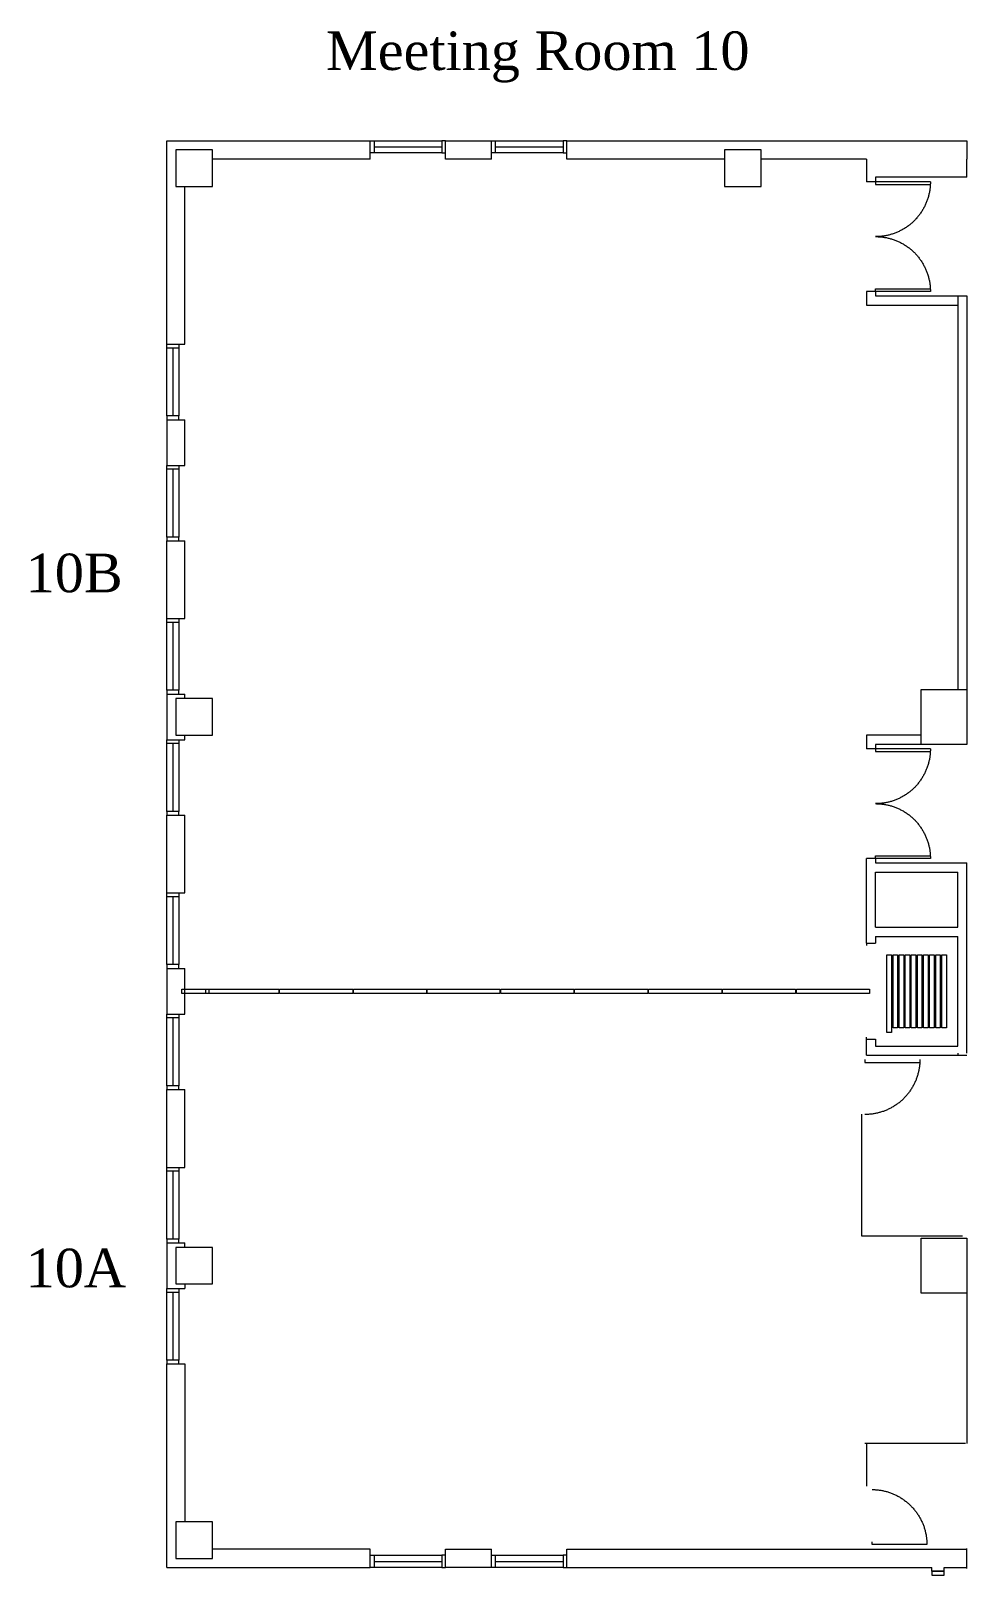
# Model space of a CAD drawing. Header units: inches. Extents: x 3143 to 3758, y 3300 to 4313.
import ezdxf

# ---------------------------------------------------------------- set-up
doc = ezdxf.new("R2010")
doc.units = ezdxf.units.IN
doc.header["$LTSCALE"] = 60
doc.header["$MEASUREMENT"] = 0
doc.linetypes.add('Dash Style-1', pattern=[2.569031, 1.712677, -0.856354])
for name, color, linetype, lineweight in [('A-DOOR-FULL', 2, 'Continuous', 15), ('A-GLAZ-FULL', 5, 'Continuous', 15), ('A-GLAZ-SILL', 8, 'Continuous', 15), ('A-WALL-FULL', 7, 'Continuous', 15), ('A-WALL-FULL_DEMO', 14, 'Continuous', 15), ('A-WALL-MOVE', 2, 'Continuous', 15), ('None', 7, 'Continuous', 5), ('S-COLS', 1, 'Continuous', 15)]:
    doc.layers.add(name, color=color, linetype=linetype, lineweight=lineweight)
doc.styles.add('Times New Roman (bold)', font='Times New Roman')

# ---------------------------------------------------------------- blocks, each defined once
blk = doc.blocks.new('Group-1')
at = {"layer": 'A-DOOR-FULL', "color": 250, "linetype": 'Continuous', "lineweight": 15}
for p, q in [((102.9, -132.8), (102.9, -134.6)), ((102.9, -134.6), (138.8, -134.6))]:
    blk.add_line(p, q, dxfattribs=at)
at = {"layer": 'None', "color": 250, "linetype": 'Continuous', "lineweight": 15}
blk.add_open_spline([(138.9, -132.8), (138.9, -142.5), (129.2, -159.2), (112.5, -168.8), (102.9, -168.8)], degree=2, dxfattribs=at)
blk = doc.blocks.new('Group-2-1')
at = {"layer": 'A-DOOR-FULL', "color": 250, "linetype": 'Continuous', "lineweight": 15}
for p, q in [((145.8, 443.1), (109.8, 443.1)), ((109.8, 443.1), (109.8, 441.4)), ((109.8, 441.4), (145.8, 441.4)), ((109.8, 372.9), (145.8, 372.9)), ((109.8, 371.1), (109.8, 372.9)), ((145.8, 371.1), (109.8, 371.1)), ((145.8, 71.1), (109.8, 71.1)), ((109.8, 71.1), (109.8, 69.4)), ((109.8, 69.4), (145.8, 69.4)), ((109.8, 0.9), (145.8, 0.9)), ((109.8, -0.9), (109.8, 0.9)), ((145.8, -0.9), (109.8, -0.9)), ((103.9, -56.5), (103.9, -58)), ((103.9, -119.5), (103.9, -118.1)), ((107.5, -450.9), (107.5, -449.2)), ((143.5, -450.9), (107.5, -450.9))]:
    blk.add_line(p, q, dxfattribs=at)
at = {"layer": 'A-GLAZ-FULL', "color": 250, "linetype": 'Continuous', "lineweight": 15}
for p, q in [((-221.7, 462), (-221.7, 470)), ((-221.7, 470), (-219.2, 470)), ((-219.2, 470), (-219.2, 462)), ((-172.2, 470), (-174.7, 470)), ((-174.7, 470), (-174.7, 462)), ((-172.2, 462), (-172.2, 470)), ((-142.2, 462), (-142.2, 470)), ((-142.2, 470), (-139.7, 470)), ((-139.7, 470), (-139.7, 462)), ((-92.7, 470), (-95.2, 470)), ((-95.2, 470), (-95.2, 462)), ((-92.7, 462), (-92.7, 470)), ((-219.2, 462), (-221.7, 462)), ((-219.2, 466), (-174.7, 466)), ((-174.7, 462), (-172.2, 462)), ((-139.7, 462), (-142.2, 462)), ((-139.7, 466), (-95.2, 466)), ((-95.2, 462), (-92.7, 462)), ((-351.2, 334), (-351.2, 289.5)), ((-351.2, 254.5), (-351.2, 210)), ((-351.2, 154), (-351.2, 109.5)), ((-351.2, 74.5), (-351.2, 30)), ((-351.2, -26), (-351.2, -70.5)), ((-351.2, -105.5), (-351.2, -150)), ((-351.2, -206), (-351.2, -250.5)), ((-351.2, -285.5), (-351.2, -330)), ((-219.2, -462), (-174.7, -462)), ((-139.7, -462), (-95.2, -462)), ((154.8, -468.5), (146.8, -468.5)), ((146.8, -468.5), (146.8, -471)), ((146.8, -471), (154.8, -471)), ((154.8, -471), (154.8, -468.5))]:
    blk.add_line(p, q, dxfattribs=at)
for points in [[(-355.2, 334), (-355.2, 336.5), (-347.2, 336.5), (-347.2, 334)], [(-355.2, 289.5), (-355.2, 287), (-347.2, 287), (-347.2, 289.5)], [(-355.2, 254.5), (-355.2, 257), (-347.2, 257), (-347.2, 254.5)], [(-355.2, 210), (-355.2, 207.5), (-347.2, 207.5), (-347.2, 210)], [(-355.2, 154), (-355.2, 156.5), (-347.2, 156.5), (-347.2, 154)], [(-355.2, 109.5), (-355.2, 107), (-347.2, 107), (-347.2, 109.5)], [(-355.2, 74.5), (-355.2, 77), (-347.2, 77), (-347.2, 74.5)], [(-355.2, 30), (-355.2, 27.5), (-347.2, 27.5), (-347.2, 30)], [(-355.2, -26), (-355.2, -23.5), (-347.2, -23.5), (-347.2, -26)], [(-355.2, -70.5), (-355.2, -73), (-347.2, -73), (-347.2, -70.5)], [(-355.2, -105.5), (-355.2, -103), (-347.2, -103), (-347.2, -105.5)], [(-355.2, -150), (-355.2, -152.5), (-347.2, -152.5), (-347.2, -150)], [(-355.2, -206), (-355.2, -203.5), (-347.2, -203.5), (-347.2, -206)], [(-355.2, -250.5), (-355.2, -253), (-347.2, -253), (-347.2, -250.5)], [(-355.2, -285.5), (-355.2, -283), (-347.2, -283), (-347.2, -285.5)], [(-355.2, -330), (-355.2, -332.5), (-347.2, -332.5), (-347.2, -330)], [(-219.2, -466), (-221.7, -466), (-221.7, -458), (-219.2, -458)], [(-174.7, -466), (-172.2, -466), (-172.2, -458), (-174.7, -458)], [(-139.7, -466), (-142.2, -466), (-142.2, -458), (-139.7, -458)], [(-95.2, -466), (-92.7, -466), (-92.7, -458), (-95.2, -458)]]:
    blk.add_lwpolyline(points, close=True, dxfattribs=at)
at = {"layer": 'A-GLAZ-SILL', "color": 250, "linetype": 'Continuous', "lineweight": 15}
for p, q in [((-219.2, 470), (-174.7, 470)), ((-139.7, 470), (-95.2, 470)), ((-174.7, 462), (-219.2, 462)), ((-95.2, 462), (-139.7, 462)), ((-355.2, 289.5), (-355.2, 334)), ((-347.2, 334), (-347.2, 289.5)), ((-355.2, 210), (-355.2, 254.5)), ((-347.2, 254.5), (-347.2, 210)), ((-355.2, 109.5), (-355.2, 154)), ((-347.2, 154), (-347.2, 109.5)), ((-355.2, 30), (-355.2, 74.5)), ((-347.2, 74.5), (-347.2, 30)), ((-355.2, -70.5), (-355.2, -26)), ((-347.2, -26), (-347.2, -70.5)), ((-355.2, -150), (-355.2, -105.5)), ((-347.2, -105.5), (-347.2, -150)), ((-355.2, -250.5), (-355.2, -206)), ((-347.2, -206), (-347.2, -250.5)), ((-355.2, -330), (-355.2, -285.5)), ((-347.2, -285.5), (-347.2, -330)), ((-219.2, -458), (-174.7, -458)), ((-139.7, -458), (-95.2, -458)), ((-174.7, -466), (-219.2, -466)), ((-95.2, -466), (-139.7, -466))]:
    blk.add_line(p, q, dxfattribs=at)
at = {"layer": 'A-WALL-FULL', "color": 250, "linetype": 'Continuous', "lineweight": 15}
for p, q in [((-355.2, 470), (-221.7, 470)), ((-355.2, 336.5), (-355.2, 470)), ((-221.7, 458), (-221.7, 470)), ((-172.2, 470), (-142.2, 470)), ((-172.2, 458), (-172.2, 470)), ((-142.2, 458), (-142.2, 470)), ((-92.7, 470), (169.8, 470)), ((-92.7, 458), (-92.7, 470)), ((-221.7, 458), (-325.2, 458)), ((-142.2, 458), (-172.2, 458)), ((10.8, 458), (-92.7, 458)), ((103.8, 458), (34.8, 458)), ((103.8, 458), (103.8, 443.1)), ((169.8, 446), (169.8, 458)), ((169.8, 446), (109.8, 446)), ((109.8, 446), (109.8, 443.1)), ((-343.2, 336.5), (-343.2, 440)), ((109.8, 443.1), (103.8, 443.1)), ((109.8, 371.1), (103.9, 371.1)), ((103.9, 371.1), (103.9, 362.2)), ((109.8, 371.1), (109.8, 368.2)), ((109.8, 368.2), (169.8, 368.2)), ((163.8, 368.2), (163.8, 110)), ((169.8, 368.2), (169.8, 110)), ((103.9, 362.2), (163.9, 362.2)), ((-355.2, 336.5), (-343.2, 336.5)), ((-355.2, 287), (-355.2, 257)), ((-355.2, 287), (-343.2, 287)), ((-343.2, 257), (-343.2, 287)), ((-355.2, 257), (-343.2, 257)), ((-355.2, 156.5), (-355.2, 207.5)), ((-355.2, 207.5), (-343.2, 207.5)), ((-343.2, 156.5), (-343.2, 207.5)), ((-355.2, 156.5), (-343.2, 156.5)), ((-355.2, 107), (-355.2, 77)), ((-355.2, 107), (-343.2, 107)), ((-343.2, 104), (-343.2, 107)), ((-355.2, 77), (-343.2, 77)), ((-343.2, 77), (-343.2, 80)), ((139.8, 80), (103.8, 80)), ((103.8, 80), (103.8, 71.1)), ((109.8, 71.1), (103.8, 71.1)), ((139.8, 74), (109.8, 74)), ((109.8, 74), (109.8, 71.1)), ((-355.2, -23.5), (-355.2, 27.5)), ((-355.2, 27.5), (-343.2, 27.5)), ((-343.2, -23.5), (-343.2, 27.5)), ((103.9, -56.5), (103.9, -0.9)), ((109.8, -0.9), (103.9, -0.9)), ((109.8, -0.9), (109.8, -3.8)), ((109.8, -3.8), (169.8, -3.8)), ((109.9, -46), (109.9, -9.8)), ((109.9, -9.8), (163.9, -9.8)), ((163.9, -46), (163.9, -9.8)), ((169.8, -128.6), (169.8, -3.8)), ((-355.2, -23.5), (-343.2, -23.5)), ((109.8, -46), (163.9, -46)), ((103.9, -56.5), (109.9, -56.5)), ((109.9, -52), (163.9, -52)), ((109.9, -52), (109.9, -56.5)), ((163.9, -124), (163.9, -52)), ((163.8, -114), (163.8, -62)), ((-355.2, -73), (-355.2, -103)), ((-355.2, -73), (-343.2, -73)), ((-343.2, -103), (-343.2, -73)), ((-355.2, -103), (-343.2, -103)), ((103.9, -119.5), (109.8, -119.5)), ((103.9, -130), (103.9, -119.5)), ((109.8, -119.5), (109.8, -124)), ((103.9, -130), (169.8, -130)), ((109.8, -124), (163.9, -124)), ((163.9, -128.6), (163.9, -130)), ((-355.2, -203.5), (-355.2, -152.5)), ((-355.2, -152.5), (-343.2, -152.5)), ((-343.2, -203.5), (-343.2, -152.5)), ((-355.2, -203.5), (-343.2, -203.5)), ((-355.2, -253), (-343.2, -253)), ((-355.2, -253), (-355.2, -283)), ((-343.2, -256), (-343.2, -253)), ((-355.2, -283), (-343.2, -283)), ((-343.2, -280), (-343.2, -283)), ((-355.2, -466), (-355.2, -332.5)), ((-355.2, -332.5), (-343.2, -332.5)), ((-343.2, -332.5), (-343.2, -436)), ((-221.7, -454), (-325.2, -454)), ((-221.7, -466), (-221.7, -454)), ((-172.2, -466), (-172.2, -454)), ((-172.2, -454), (-142.2, -454)), ((-142.2, -466), (-142.2, -454)), ((-92.7, -454), (169.8, -454)), ((-92.7, -466), (-92.7, -454)), ((-355.2, -466), (-221.7, -466)), ((-142.2, -466), (-172.2, -466)), ((-92.7, -466), (146.8, -466)), ((146.8, -468.5), (146.8, -466)), ((146.8, -468.5), (154.8, -468.5)), ((154.8, -468.5), (154.8, -466)), ((154.8, -466), (169.8, -466))]:
    blk.add_line(p, q, dxfattribs=at)
at = {"layer": 'A-WALL-FULL_DEMO', "color": 250, "linetype": 'Continuous', "lineweight": 15}
blk.add_line((169.8, 470), (169.8, 458), dxfattribs=at)
at = {"layer": 'A-WALL-FULL_DEMO', "color": 7, "linetype": 'Continuous', "lineweight": 5}
for p, q in [((100.9, -248.6), (100.9, -168.6)), ((166.8, -248.6), (100.9, -248.6)), ((169.8, -250), (169.8, -384.6)), ((168.8, -384.6), (102.9, -384.6)), ((103.8, -384.6), (103.8, -412.6)), ((169.8, -466.6), (169.8, -453.6))]:
    blk.add_line(p, q, dxfattribs=at)
at = {"layer": 'A-WALL-MOVE', "color": 250, "linetype": 'Continuous', "lineweight": 15}
for p, q in [((117.3, -64), (120.3, -64)), ((117.3, -115.1), (117.3, -64)), ((120.3, -64), (120.3, -115.1)), ((121.3, -64), (124.3, -64)), ((121.3, -112), (121.3, -64)), ((124.3, -64), (124.3, -112)), ((125.3, -64), (128.3, -64)), ((125.3, -112), (125.3, -64)), ((128.3, -64), (128.3, -112)), ((129.3, -64), (132.3, -64)), ((129.3, -112), (129.3, -64)), ((132.3, -64), (132.3, -112)), ((133.3, -64), (136.3, -64)), ((133.3, -112), (133.3, -64)), ((136.3, -64), (136.3, -112)), ((137.3, -64), (140.3, -64)), ((137.3, -112), (137.3, -64)), ((140.3, -64), (140.3, -112)), ((141.3, -64), (144.3, -64)), ((141.3, -112), (141.3, -64)), ((144.3, -64), (144.3, -112)), ((145.3, -64), (148.3, -64)), ((145.3, -112), (145.3, -64)), ((148.3, -64), (148.3, -112)), ((149.3, -64), (152.3, -64)), ((149.3, -112), (149.3, -64)), ((152.3, -64), (152.3, -112)), ((153.3, -64), (156.3, -64)), ((153.3, -112), (153.3, -64)), ((156.3, -64), (156.3, -112)), ((120.3, -115.1), (117.3, -115.1)), ((124.3, -112), (121.3, -112)), ((128.3, -112), (125.3, -112)), ((132.3, -112), (129.3, -112)), ((136.3, -112), (133.3, -112)), ((140.3, -112), (137.3, -112)), ((144.3, -112), (141.3, -112)), ((148.3, -112), (145.3, -112)), ((152.3, -112), (149.3, -112)), ((156.3, -112), (153.3, -112))]:
    blk.add_line(p, q, dxfattribs=at)
at = {"layer": 'A-WALL-MOVE', "color": 250, "linetype": 'Dash Style-1', "lineweight": 15}
for p, q in [((-345.2, -89.5), (-345.2, -86.5)), ((-345.2, -86.5), (-327.6, -86.5)), ((-327.6, -89.5), (-345.2, -89.5)), ((-329.6, -89.5), (-329.6, -86.5)), ((-329.6, -86.5), (-281.6, -86.5)), ((-281.6, -89.5), (-329.6, -89.5)), ((-327.6, -86.5), (-327.6, -89.5)), ((-281.6, -86.5), (-281.6, -89.5)), ((-281.1, -89.5), (-281.1, -86.5)), ((-281.1, -86.5), (-233.1, -86.5)), ((-233.1, -89.5), (-281.1, -89.5)), ((-233.1, -86.5), (-233.1, -89.5)), ((-232.6, -89.5), (-232.6, -86.5)), ((-232.6, -86.5), (-184.6, -86.5)), ((-184.6, -89.5), (-232.6, -89.5)), ((-184.6, -86.5), (-184.6, -89.5)), ((-184.6, -89.5), (-184.6, -86.5)), ((-184.6, -86.5), (-136.6, -86.5)), ((-136.6, -89.5), (-184.6, -89.5)), ((-136.6, -86.5), (-136.6, -89.5)), ((-136.1, -89.5), (-136.1, -86.5)), ((-136.1, -86.5), (-88.1, -86.5)), ((-88.1, -89.5), (-136.1, -89.5)), ((-88.1, -86.5), (-88.1, -89.5)), ((-87.6, -89.5), (-87.6, -86.5)), ((-87.6, -86.5), (-39.6, -86.5)), ((-39.6, -89.5), (-87.6, -89.5)), ((-39.6, -86.5), (-39.6, -89.5)), ((-39.1, -89.5), (-39.1, -86.5)), ((-39.1, -86.5), (8.9, -86.5)), ((8.9, -89.5), (-39.1, -89.5)), ((8.9, -86.5), (8.9, -89.5)), ((9.4, -89.5), (9.4, -86.5)), ((9.4, -86.5), (57.4, -86.5)), ((57.4, -89.5), (9.4, -89.5)), ((57.4, -86.5), (57.4, -89.5)), ((57.9, -89.5), (57.9, -86.5)), ((57.9, -86.5), (105.9, -86.5)), ((105.9, -89.5), (57.9, -89.5)), ((105.9, -86.5), (105.9, -89.5))]:
    blk.add_line(p, q, dxfattribs=at)
at = {"layer": 'None', "color": 250, "linetype": 'Continuous', "lineweight": 15}
for points in [[(145.8, 443.1), (145.8, 433.5), (136.2, 416.7), (119.5, 407.1), (109.8, 407.1)], [(109.8, 407.1), (119.5, 407.1), (136.2, 397.5), (145.8, 380.7), (145.8, 371.1)], [(145.8, 71.1), (145.8, 61.5), (136.2, 44.7), (119.5, 35.1), (109.8, 35.1)], [(109.8, 35.1), (119.5, 35.1), (136.2, 25.5), (145.8, 8.7), (145.8, -0.9)], [(107.5, -414.9), (117.1, -414.9), (133.8, -424.6), (143.5, -441.3), (143.5, -450.9)]]:
    blk.add_open_spline(points, degree=2, dxfattribs=at)
at = {"layer": 'S-COLS', "color": 250, "linetype": 'Continuous', "lineweight": 15}
for points in [[(-349.2, 440), (-325.2, 440), (-325.2, 464), (-349.2, 464)], [(10.8, 440), (34.8, 440), (34.8, 464), (10.8, 464)], [(-349.2, 80), (-325.2, 80), (-325.2, 104), (-349.2, 104)], [(139.8, 74), (139.8, 110), (169.8, 110), (169.8, 74)], [(139.8, -286), (139.8, -250), (169.8, -250), (169.8, -286)], [(-349.2, -280), (-325.2, -280), (-325.2, -256), (-349.2, -256)], [(-349.2, -460), (-325.2, -460), (-325.2, -436), (-349.2, -436)]]:
    blk.add_lwpolyline(points, close=True, dxfattribs=at)
at = {"layer": 'None', "color": 7}
blk.add_blockref('Group-1', (0, 0), dxfattribs=at)
blk = doc.blocks.new('Group-3-1')
at = {"layer": 'None', "color": 7}
blk.add_blockref('Group-2-1', (0, 0), dxfattribs=at)

msp = doc.modelspace()

# ---------------------------------------------------------------- block references
at = {"layer": 'None', "color": 7}
msp.add_blockref('Group-3-1', (3587.8, 3770.9), dxfattribs=at)

# ---------------------------------------------------------------- texts
at = {"layer": 'A-WALL-FULL_DEMO', "color": 7, "attachment_point": 1, "line_spacing_factor": 1.049861, "style": 'Times New Roman (bold)'}
for s, insert, char_height in [('Meeting Room 10', (3337.1, 4312.6), 25.278), ('10B', (3140.1, 3970), 25.28), ('10A', (3140.1, 3514), 25.28)]:
    msp.add_mtext(s, dxfattribs=dict(at, insert=insert, char_height=char_height))

doc.saveas('drawing.dxf')
